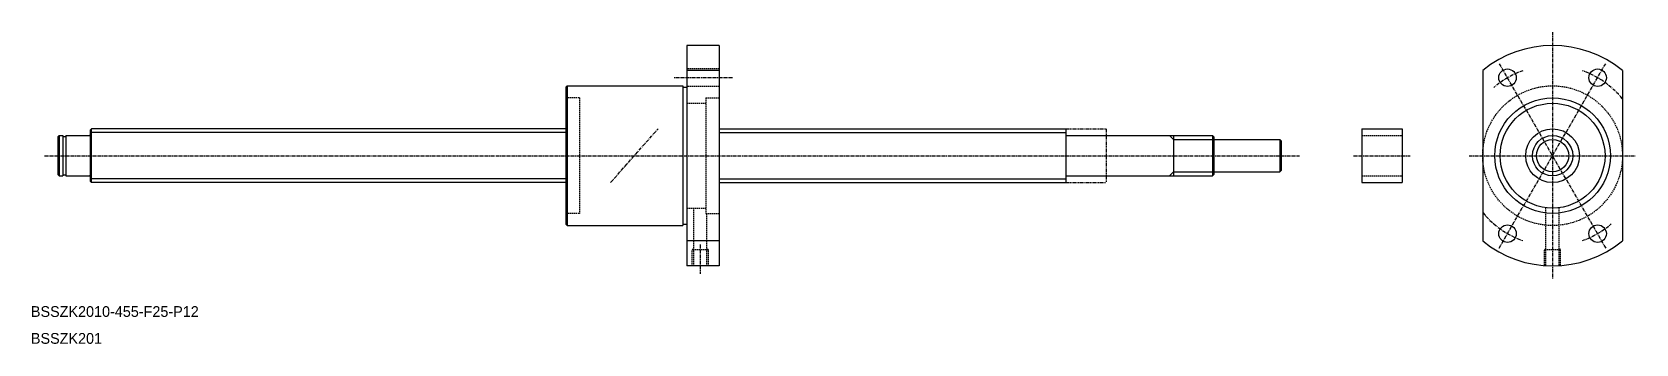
# Model space of a CAD drawing. Extents: x 10 to 607, y 10 to 126.
import ezdxf

# ---------------------------------------------------------------- set-up
doc = ezdxf.new("R2010")
doc.units = 0
for name, pattern in [('CENTER', [2, 1.25, -0.25, 0.25, -0.25]), ('DASHED', [0.75, 0.5, -0.25]), ('PHANTOM', [2.5, 1.25, -0.25, 0.25, -0.25, 0.25, -0.25])]:
    doc.linetypes.add(name, pattern=pattern)
doc.layers.get('0').update_dxf_attribs({"linetype": 'CONTINUOUS'})
doc.layers.add('CENTER', color=1, linetype='CENTER')

msp = doc.modelspace()

# ---------------------------------------------------------------- linework, layer by layer
at = {"color": 7, "linetype": 'CONTINUOUS'}
for p, q in [((254, 121), (254, 39)), ((266, 121), (254, 121)), ((266, 121), (266, 39)), ((266, 111.7), (254, 111.7)), ((550, 111.7), (550, 48.3)), ((602, 111.7), (602, 48.3)), ((209, 105.5), (209.5, 106)), ((209, 105.5), (209, 54.5)), ((209.5, 106), (209.5, 54)), ((209.5, 106), (252.5, 106)), ((252.5, 106), (252.5, 54)), ((252.5, 105.5), (254, 105.5)), ((32, 89.5), (32.5, 90)), ((32, 89.5), (32, 70.5)), ((209, 90), (32.5, 90)), ((32.5, 70), (32.5, 90)), ((266, 90), (395, 90)), ((395, 90), (395, 70)), ((505, 90), (505, 70)), ((505, 90), (520, 90)), ((520, 90), (520, 70)), ((20.5, 87.5), (20, 87)), ((20, 87), (20, 73)), ((20.5, 87.5), (20.5, 72.5)), ((20.5, 87.5), (21.85, 87.5)), ((21.85, 87.5), (21.85, 72.5)), ((21.85, 87.15), (23, 87.15)), ((23, 87.5), (23, 72.5)), ((23, 87.5), (31.8, 87.5)), ((395.2, 87.5), (449.5, 87.5)), ((435, 87.5), (435, 72.5)), ((449.5, 87.5), (449.5, 72.5)), ((449.5, 87.5), (450, 87)), ((450, 87), (450, 73)), ((450, 86), (474.5, 86)), ((474.5, 86), (474.5, 74)), ((474.5, 86), (475, 85.5)), ((475, 85.5), (475, 74.5)), ((20.5, 72.5), (20, 73)), ((20.5, 72.5), (21.85, 72.5)), ((21.85, 72.85), (23, 72.85)), ((23, 72.5), (31.8, 72.5)), ((395.2, 72.5), (449.5, 72.5)), ((438.75, 74), (438.75, 74)), ((442.5, 74), (442.5, 74)), ((450, 73), (449.5, 72.5)), ((450, 74), (474.5, 74)), ((475, 74.5), (474.5, 74)), ((32, 70.5), (32.5, 70)), ((209, 70), (32.5, 70)), ((266, 70), (395, 70)), ((505, 70), (520, 70)), ((209.5, 54), (209, 54.5)), ((209.5, 54), (252.5, 54)), ((252.5, 54.5), (254, 54.5)), ((266, 48.3), (254, 48.3)), ((266, 39), (254, 39))]:
    msp.add_line(p, q, dxfattribs=at)
at = {"color": 3, "linetype": 'DASHED'}
for p, q in [((266, 112.26), (254, 112.26)), ((214, 101.5), (209, 101.5)), ((214, 101.5), (214, 58.5)), ((266, 105.76), (254, 105.76)), ((261, 101.5), (261, 58.5)), ((261, 101.5), (266, 101.5)), ((254, 99.5), (261, 99.5)), ((505, 87.5), (520, 87.5)), ((505, 72.5), (520, 72.5)), ((254, 60.5), (261, 60.5)), ((256.54, 39), (256.54, 60.5)), ((573.54, 39.07), (573.54, 60.66)), ((578.46, 39.07), (578.46, 60.66)), ((214, 58.5), (209, 58.5)), ((261, 58.5), (266, 58.5)), ((261.46, 39), (261.46, 58.5)), ((256, 45), (256.54, 45.54)), ((262, 45), (256, 45)), ((256, 39), (256, 45)), ((262, 45), (261.46, 45.54)), ((262, 39), (262, 45)), ((573, 45), (573.54, 45.54)), ((573, 39.11), (573, 45)), ((579, 45), (573, 45)), ((579, 45), (578.46, 45.54)), ((579, 39.11), (579, 45))]:
    msp.add_line(p, q, dxfattribs=at)
at = {"color": 3, "linetype": 'PHANTOM'}
for p, q in [((395, 90), (410, 90)), ((410, 90), (410, 70)), ((395, 70), (410, 70))]:
    msp.add_line(p, q, dxfattribs=at)
at = {"color": 3, "linetype": 'CONTINUOUS'}
for p, q in [((209, 88.6), (32, 88.6)), ((266, 88.6), (395, 88.6)), ((433.5, 87.5), (435, 86)), ((435, 86), (450, 86)), ((433.5, 72.5), (435, 74)), ((435, 74), (450, 74)), ((209, 71.4), (32, 71.4)), ((266, 71.4), (395, 71.4))]:
    msp.add_line(p, q, dxfattribs=at)
at = {"color": 7, "linetype": 'CONTINUOUS'}
for centre, radius in [((559.25, 109.01), 3.25), ((592.75, 109.01), 3.25), ((576, 80), 21.5), ((576, 80), 19.5), ((576, 80), 10), ((576, 80), 7.5), ((576, 80), 6), ((559.25, 50.99), 3.25), ((592.75, 50.99), 3.25)]:
    msp.add_circle(centre, radius, dxfattribs=at)
at = {"color": 3, "linetype": 'DASHED'}
msp.add_circle((576, 80), 26, dxfattribs=at)
at = {"color": 7, "linetype": 'CONTINUOUS'}
for centre, radius, start, end in [((576, 80), 41, 50.6433, 129.3567), ((31.8, 87.7), 0.2, 270, 0), ((395.2, 87.7), 0.2, 180, 270), ((31.8, 72.3), 0.2, 0, 90), ((395.2, 72.3), 0.2, 90, 180), ((576, 80), 41, 230.6433, 309.3567)]:
    msp.add_arc(centre, radius, start, end, dxfattribs=at)
at = {"layer": 'CENTER', "color": 1, "linetype": 'CENTER'}
for p, q in [((576, 126), (576, 34)), ((556.12, 45.58), (595.87, 114.42)), ((595.87, 45.58), (556.12, 114.42)), ((271, 109.01), (249, 109.01)), ((225.61, 70), (243.28, 90)), ((15, 80), (481.89, 80)), ((502, 80), (523, 80)), ((545, 80), (607, 80)), ((259, 46.95), (259, 36))]:
    msp.add_line(p, q, dxfattribs=at)
for start, end in [(109.29492, 130.70508), (39.09337, 70.70508), (219.09337, 250.70508), (289.29492, 310.70508)]:
    msp.add_arc((576, 80), 33.5, start, end, dxfattribs=at)

# ---------------------------------------------------------------- texts
at = {"color": 7, "linetype": 'CONTINUOUS'}
for s, p in [('BSSZK2010-455-F25-P12', (10, 20)), ('BSSZK201', (10, 10))]:
    msp.add_text(s, height=4, dxfattribs=at).set_placement(p)

doc.saveas('drawing.dxf')
